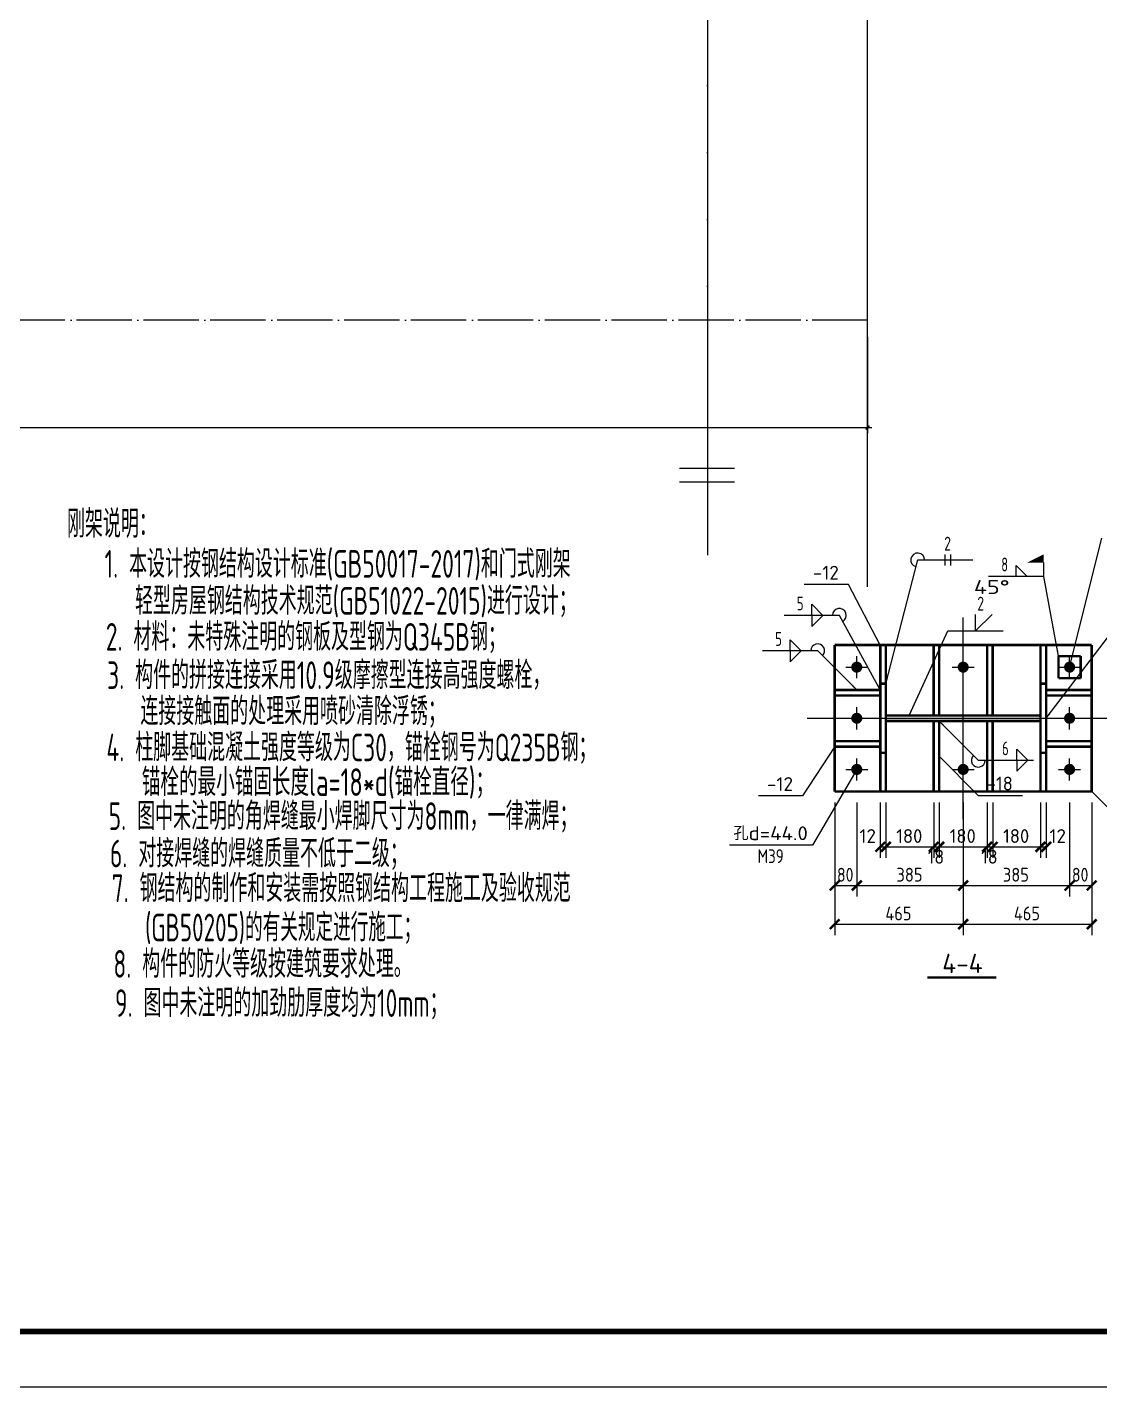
# Model space of a CAD drawing. Extents: x 14207793 to 14719554, y -1675802 to -1228715.
# Drawn here: x 14361255 to 14380660, y -1362692 to -1338099 of the extents above; entities that cross this region are included whole.
import ezdxf
from ezdxf.enums import TextEntityAlignment as Align

# ---------------------------------------------------------------- set-up
doc = ezdxf.new("R2010")
doc.units = 0
doc.header["$LTSCALE"] = 500
doc.header["$MEASUREMENT"] = 0
doc.linetypes.add('DOTE', pattern=[2.42, 2, -0.2, 0.02, -0.2])
doc.layers.get('0').update_dxf_attribs({"linetype": 'CONTINUOUS'})
doc.layers.get('DEFPOINTS').update_dxf_attribs({"color": 140, "linetype": 'CONTINUOUS'})
for name, color, linetype in [('10', 1, 'CONTINUOUS'), ('20', 2, 'CONTINUOUS'), ('AXIS', 3, 'CONTINUOUS'), ('DOTE', 8, 'DOTE'), ('PUB_TITLE', 4, 'CONTINUOUS'), ('SBEAMTAG', 7, 'CONTINUOUS'), ('尺寸标注', 253, 'CONTINUOUS'), ('焊缝标注', 253, 'CONTINUOUS'), ('编号标注', 253, 'CONTINUOUS'), ('螺栓孔标注', 7, 'CONTINUOUS'), ('钢板标注', 253, 'CONTINUOUS')]:
    doc.layers.add(name, color=color, linetype=linetype)
doc.styles.add('DIM_FONT', font='SIMPLEX.shx', dxfattribs={"width": 0.6})
doc.styles.get("Standard").update_dxf_attribs({"font": 'SYSZ.shx', "width": 0.75, "bigfont": 'SYFS.shx'})
doc.styles.add('TSSD_REIN', font='Tssdeng.shx', dxfattribs={"width": 0.65, "bigfont": 'hztxt.shx'})
doc.dimstyles.new('DIMN$0', dxfattribs={"dimtxt": 250, "dimasz": 0.8, "dimexe": 250, "dimexo": 300, "dimgap": 150, "dimtad": 1, "dimdec": 0, "dimzin": 0, "dimdsep": 46, "dimtxsty": 'DIM_FONT', "dimblk": '_DIMX', "dimcen": 0.09, "dimclrt": 7, "dimadec": 0, "dimazin": 0, "dimtfac": 1, "dimtdec": 0, "dimtix": 1, "dimtmove": 2, "dimatfit": 3, "dimldrblk": '_DIMX', "dimfxl": 0, "dimtolj": 1, "dimtzin": 0, "dimarcsym": 0})

# ---------------------------------------------------------------- blocks, each defined once
blk = doc.blocks.new('_DIMX')
blk.add_line((-150, 0), (150, 0))
at = {"const_width": 50}
blk.add_lwpolyline([(-70, -70), (70, 70)], dxfattribs=at)
blk = doc.blocks.new('*D1145')
at = {"layer": 'AXIS', "color": 3, "lineweight": -2}
for p, q in [((14343560, -1343677), (14343560, -1345443)), ((14376458, -1343698), (14376458, -1345443)), ((14343560, -1345343), (14376458, -1345343))]:
    blk.add_line(p, q, dxfattribs=at)
at = {"layer": 'DEFPOINTS', "color": 0}
for p in [(14343560, -1343377), (14376458, -1343398), (14376458, -1345343)]:
    blk.add_point(p, dxfattribs=at)
at = {"layer": 'AXIS', "color": 3, "lineweight": -2, "xscale": 0.5, "yscale": 0.5, "zscale": 0.5, "rotation": 180}
blk.add_blockref('_DIMX', (14343560, -1345343), dxfattribs=at)
at = {"layer": 'AXIS', "color": 3, "lineweight": -2, "xscale": 0.5, "yscale": 0.5, "zscale": 0.5}
blk.add_blockref('_DIMX', (14376458, -1345343), dxfattribs=at)
at = {"layer": 'AXIS', "color": 7, "insert": (14360009, -1345043), "char_height": 300, "attachment_point": 5, "style": 'DIM_FONT'}
blk.add_mtext('\\A1;30000', dxfattribs=at)

msp = doc.modelspace()

# ---------------------------------------------------------------- linework, layer by layer
at = {"color": 3}
for points in [[(14373560, -1323007.5), (14373560, -1347647.5)], [(14373053.39, -1346075), (14374053.39, -1346075)], [(14373053.39, -1346325), (14374053.39, -1346325)]]:
    msp.add_lwpolyline(points, dxfattribs=at)
at = {"layer": '10'}
for p, q in [((14378188.33, -1352425), (14378188.33, -1348775)), ((14376063.33, -1349675), (14376463.33, -1349675)), ((14376263.33, -1349875), (14376263.33, -1349475)), ((14377988.33, -1349675), (14378388.33, -1349675)), ((14378188.33, -1349875), (14378188.33, -1349475)), ((14379913.33, -1349675), (14380313.33, -1349675)), ((14380113.33, -1349875), (14380113.33, -1349475)), ((14376263.33, -1350800), (14376263.33, -1350400)), ((14380113.33, -1350800), (14380113.33, -1350400)), ((14375363.33, -1350600), (14381013.33, -1350600)), ((14376063.33, -1350600), (14376463.33, -1350600)), ((14379913.33, -1350600), (14380313.33, -1350600)), ((14376263.33, -1351725), (14376263.33, -1351325)), ((14378188.33, -1351725), (14378188.33, -1351325)), ((14380113.33, -1351725), (14380113.33, -1351325)), ((14376063.33, -1351525), (14376463.33, -1351525)), ((14377988.33, -1351525), (14378388.33, -1351525)), ((14379913.33, -1351525), (14380313.33, -1351525))]:
    msp.add_line(p, q, dxfattribs=at)
at = {"layer": '10', "const_width": 100}
for points in [[(14376313.33, -1349675, 1), (14376213.33, -1349675, 1), (14376313.33, -1349675, 1)], [(14378238.33, -1349675, 1), (14378138.33, -1349675, 1), (14378238.33, -1349675, 1)], [(14380163.33, -1349675, 1), (14380063.33, -1349675, 1), (14380163.33, -1349675, 1)], [(14376313.33, -1350600, 1), (14376213.33, -1350600, 1), (14376313.33, -1350600, 1)], [(14380163.33, -1350600, 1), (14380063.33, -1350600, 1), (14380163.33, -1350600, 1)], [(14376313.33, -1351525, 1), (14376213.33, -1351525, 1), (14376313.33, -1351525, 1)], [(14378238.33, -1351525, 1), (14378138.33, -1351525, 1), (14378238.33, -1351525, 1)], [(14380163.33, -1351525, 1), (14380063.33, -1351525, 1), (14380163.33, -1351525, 1)]]:
    msp.add_lwpolyline(points, format="xyb", dxfattribs=at)
at = {"layer": '10', "color": 3, "const_width": 45}
for points in [[(14376688.33, -1349975), (14376688.33, -1351225)], [(14376788.33, -1349975), (14376688.33, -1349975)], [(14376788.33, -1351225), (14376788.33, -1349975)], [(14379588.33, -1349975), (14379588.33, -1351225)], [(14379688.33, -1349975), (14379588.33, -1349975)], [(14379688.33, -1351225), (14379688.33, -1349975)], [(14376788.33, -1350550), (14379588.33, -1350550)], [(14376788.33, -1350650), (14379588.33, -1350650)], [(14376688.33, -1351225), (14376788.33, -1351225)], [(14379588.33, -1351225), (14379688.33, -1351225)]]:
    msp.add_lwpolyline(points, dxfattribs=at)
at = {"layer": '10', "const_width": 45}
msp.add_lwpolyline([(14377542.5, -1355287.5), (14378785, -1355287.5)], dxfattribs=at)
at = {"layer": '20', "const_width": 45}
for points in [[(14375863.33, -1349275), (14375863.33, -1351925)], [(14380513.33, -1349275), (14375863.33, -1349275)], [(14376688.33, -1349275), (14376688.33, -1349975)], [(14376788.33, -1349275), (14376688.33, -1349275)], [(14376788.33, -1349975), (14376788.33, -1349275)], [(14377655, -1349275), (14377655, -1350550)], [(14377755, -1349275), (14377655, -1349275)], [(14377755, -1350550), (14377755, -1349275)], [(14378621.67, -1349275), (14378621.67, -1350550)], [(14378721.67, -1349275), (14378621.67, -1349275)], [(14378721.67, -1350550), (14378721.67, -1349275)], [(14379588.33, -1349275), (14379588.33, -1349975)], [(14379688.33, -1349275), (14379588.33, -1349275)], [(14379688.33, -1349975), (14379688.33, -1349275)], [(14380513.33, -1351925), (14380513.33, -1349275)], [(14379913.33, -1349475), (14379913.33, -1349875)], [(14380313.33, -1349475), (14379913.33, -1349475)], [(14380313.33, -1349875), (14380313.33, -1349475)], [(14379913.33, -1349875), (14380313.33, -1349875)], [(14375863.33, -1350087.5), (14375863.33, -1350187.5)], [(14376688.33, -1350087.5), (14375863.33, -1350087.5)], [(14375863.33, -1350187.5), (14376688.33, -1350187.5)], [(14376688.33, -1349975), (14376788.33, -1349975)], [(14376688.33, -1350187.5), (14376688.33, -1350087.5)], [(14379588.33, -1349975), (14379688.33, -1349975)], [(14379688.33, -1350087.5), (14379688.33, -1350187.5)], [(14380513.33, -1350087.5), (14379688.33, -1350087.5)], [(14379688.33, -1350187.5), (14380513.33, -1350187.5)], [(14380513.33, -1350187.5), (14380513.33, -1350087.5)], [(14377655, -1350550), (14377755, -1350550)], [(14377655, -1350650), (14377655, -1351925)], [(14377755, -1350650), (14377655, -1350650)], [(14377755, -1351925), (14377755, -1350650)], [(14378621.67, -1350550), (14378721.67, -1350550)], [(14378621.67, -1350650), (14378621.67, -1351925)], [(14378721.67, -1350650), (14378621.67, -1350650)], [(14378721.67, -1351925), (14378721.67, -1350650)], [(14375863.33, -1351012.5), (14375863.33, -1351112.5)], [(14376688.33, -1351012.5), (14375863.33, -1351012.5)], [(14375863.33, -1351112.5), (14376688.33, -1351112.5)], [(14376688.33, -1351112.5), (14376688.33, -1351012.5)], [(14379688.33, -1351012.5), (14379688.33, -1351112.5)], [(14380513.33, -1351012.5), (14379688.33, -1351012.5)], [(14379688.33, -1351112.5), (14380513.33, -1351112.5)], [(14380513.33, -1351112.5), (14380513.33, -1351012.5)], [(14376688.33, -1351225), (14376688.33, -1351925)], [(14376788.33, -1351225), (14376688.33, -1351225)], [(14376788.33, -1351925), (14376788.33, -1351225)], [(14379588.33, -1351225), (14379588.33, -1351925)], [(14379688.33, -1351225), (14379588.33, -1351225)], [(14379688.33, -1351925), (14379688.33, -1351225)], [(14375863.33, -1351925), (14380513.33, -1351925)], [(14376688.33, -1351925), (14376788.33, -1351925)], [(14377655, -1351925), (14377755, -1351925)], [(14378621.67, -1351925), (14378721.67, -1351925)], [(14379588.33, -1351925), (14379688.33, -1351925)]]:
    msp.add_lwpolyline(points, dxfattribs=at)
at = {"layer": 'AXIS'}
msp.add_lwpolyline([(14376458.39, -1348223.71), (14376458.39, -1335131.08), (14376338.37, -1335096.28), (14376578.41, -1335036.13), (14376458.39, -1335006.21), (14376458.39, -1321777.5)], dxfattribs=at)
at = {"layer": 'DOTE'}
for p, q in [((14373560, -1323536.27), (14373560, -1343697.55)), ((14376458.39, -1343397.55), (14341031.36, -1343397.55))]:
    msp.add_line(p, q, dxfattribs=at)
at = {"layer": 'PUB_TITLE'}
msp.add_lwpolyline([(14334617.5, -1362692.5), (14394017.5, -1362692.5), (14394017.5, -1320692.5), (14334617.5, -1320692.5)], close=True, dxfattribs=at)
at = {"layer": 'PUB_TITLE', "const_width": 100}
msp.add_lwpolyline([(14337117.5, -1361692.5), (14393017.5, -1361692.5), (14393017.5, -1321692.5), (14337117.5, -1321692.5)], close=True, dxfattribs=at)
at = {"layer": '尺寸标注'}
for p, q in [((14375863.33, -1352125), (14375863.33, -1354525)), ((14375863.33, -1352125), (14375863.33, -1353825)), ((14376263.33, -1352125), (14376263.33, -1353825)), ((14376263.33, -1352125), (14376263.33, -1353825)), ((14376688.33, -1352125), (14376688.33, -1353125)), ((14376788.33, -1352125), (14376788.33, -1353125)), ((14376788.33, -1352125), (14376788.33, -1353125)), ((14377655, -1352125), (14377655, -1353125)), ((14377655, -1352125), (14377655, -1353125)), ((14377755, -1352125), (14377755, -1353125)), ((14377755, -1352125), (14377755, -1353125)), ((14378188.33, -1352125), (14378188.33, -1354525)), ((14378188.33, -1352125), (14378188.33, -1354525)), ((14378188.33, -1352125), (14378188.33, -1353825)), ((14378188.33, -1352125), (14378188.33, -1353825)), ((14378621.67, -1352125), (14378621.67, -1353125)), ((14378621.67, -1352125), (14378621.67, -1353125)), ((14378721.67, -1352125), (14378721.67, -1353125)), ((14378721.67, -1352125), (14378721.67, -1353125)), ((14379588.33, -1352125), (14379588.33, -1353125)), ((14379588.33, -1352125), (14379588.33, -1353125)), ((14379688.33, -1352125), (14379688.33, -1353125)), ((14380113.33, -1352125), (14380113.33, -1353825)), ((14380113.33, -1352125), (14380113.33, -1353825)), ((14380513.33, -1352125), (14380513.33, -1354525)), ((14380513.33, -1352125), (14380513.33, -1353825)), ((14376688.33, -1352925), (14376788.33, -1352925)), ((14376788.33, -1352925), (14377655, -1352925)), ((14377655, -1352925), (14377755, -1352925)), ((14377755, -1352925), (14378621.67, -1352925)), ((14378621.67, -1352925), (14378721.67, -1352925)), ((14378721.67, -1352925), (14379588.33, -1352925)), ((14379588.33, -1352925), (14379688.33, -1352925)), ((14375863.33, -1353625), (14376263.33, -1353625)), ((14376263.33, -1353625), (14378188.33, -1353625)), ((14378188.33, -1353625), (14380113.33, -1353625)), ((14380113.33, -1353625), (14380513.33, -1353625)), ((14375863.33, -1354325), (14378188.33, -1354325)), ((14378188.33, -1354325), (14380513.33, -1354325))]:
    msp.add_line(p, q, dxfattribs=at)
at = {"layer": '尺寸标注', "const_width": 45}
for points in [[(14376599.95, -1353013.39), (14376776.72, -1352836.61)], [(14376699.95, -1353013.39), (14376876.72, -1352836.61)], [(14376699.95, -1353013.39), (14376876.72, -1352836.61)], [(14377566.61, -1353013.39), (14377743.39, -1352836.61)], [(14377566.61, -1353013.39), (14377743.39, -1352836.61)], [(14377666.61, -1353013.39), (14377843.39, -1352836.61)], [(14377666.61, -1353013.39), (14377843.39, -1352836.61)], [(14378533.28, -1353013.39), (14378710.05, -1352836.61)], [(14378533.28, -1353013.39), (14378710.05, -1352836.61)], [(14378633.28, -1353013.39), (14378810.05, -1352836.61)], [(14378633.28, -1353013.39), (14378810.05, -1352836.61)], [(14379499.95, -1353013.39), (14379676.72, -1352836.61)], [(14379499.95, -1353013.39), (14379676.72, -1352836.61)], [(14379599.95, -1353013.39), (14379776.72, -1352836.61)], [(14375774.95, -1353713.39), (14375951.72, -1353536.61)], [(14376174.95, -1353713.39), (14376351.72, -1353536.61)], [(14376174.95, -1353713.39), (14376351.72, -1353536.61)], [(14378099.95, -1353713.39), (14378276.72, -1353536.61)], [(14378099.95, -1353713.39), (14378276.72, -1353536.61)], [(14380024.95, -1353713.39), (14380201.72, -1353536.61)], [(14380024.95, -1353713.39), (14380201.72, -1353536.61)], [(14380424.95, -1353713.39), (14380601.72, -1353536.61)], [(14375774.95, -1354413.39), (14375951.72, -1354236.61)], [(14378099.95, -1354413.39), (14378276.72, -1354236.61)], [(14378099.95, -1354413.39), (14378276.72, -1354236.61)], [(14380424.95, -1354413.39), (14380601.72, -1354236.61)]]:
    msp.add_lwpolyline(points, dxfattribs=at)
at = {"layer": '焊缝标注'}
for p, q in [((14377864.76, -1347835.55), (14377864.76, -1347635.55)), ((14377964.76, -1347835.55), (14377964.76, -1347635.55)), ((14376788.33, -1349975), (14377364.76, -1347735.55)), ((14377364.76, -1347735.55), (14378364.76, -1347735.55)), ((14379146.92, -1348033.42), (14379146.92, -1347833.42)), ((14379346.92, -1348033.42), (14379146.92, -1347833.42)), ((14379646.92, -1348033.42), (14379646.92, -1347783.42)), ((14379646.92, -1348033.42), (14378646.92, -1348033.42)), ((14379913.33, -1349475), (14379646.92, -1348033.42)), ((14375447.98, -1348737.75), (14375447.98, -1348537.75)), ((14375647.98, -1348737.75), (14375447.98, -1348537.75)), ((14375947.98, -1348737.75), (14374947.98, -1348737.75)), ((14375447.98, -1348737.75), (14375447.98, -1348937.75)), ((14375647.98, -1348737.75), (14375447.98, -1348937.75)), ((14376688.33, -1350087.5), (14375947.98, -1348737.75)), ((14378413.46, -1349020.8), (14378713.46, -1348720.8)), ((14378413.46, -1349020.8), (14378413.46, -1348720.8)), ((14379688.33, -1350600), (14381109.41, -1348743.45)), ((14375057.07, -1349379.55), (14375057.07, -1349179.55)), ((14375257.07, -1349379.55), (14375057.07, -1349179.55)), ((14377208.34, -1350550), (14377913.46, -1349020.8)), ((14377913.46, -1349020.8), (14378913.46, -1349020.8)), ((14375557.07, -1349379.55), (14374557.07, -1349379.55)), ((14375057.07, -1349379.55), (14375057.07, -1349579.55)), ((14375257.07, -1349379.55), (14375057.07, -1349579.55)), ((14376263.33, -1350087.5), (14375557.07, -1349379.55)), ((14377755, -1350650), (14378460.13, -1351359.07)), ((14378460.13, -1351359.07), (14379460.13, -1351359.07)), ((14379160.13, -1351359.07), (14379160.13, -1351159.07)), ((14379160.13, -1351159.07), (14379360.13, -1351359.07)), ((14379160.13, -1351359.07), (14379160.13, -1351559.07)), ((14379160.13, -1351559.07), (14379360.13, -1351359.07))]:
    msp.add_line(p, q, dxfattribs=at)
for centre, start, end in [((14377364.76, -1347735.55), 0, 255.565711), ((14375947.98, -1348737.75), 298.745329, 180.000005), ((14375557.07, -1349379.55), 314.931548, 180.000005), ((14378460.13, -1351359.07), 134.840326, 0)]:
    msp.add_arc(centre, 125, start, end, dxfattribs=at)
for points in [[(14379646.92, -1347783.42), (14379346.92, -1347783.42), (14379646.92, -1347633.42)], [(14379913.33, -1349475), (14379909.91, -1349373.94), (14379880.41, -1349379.39)], [(14376788.33, -1349975), (14376827.79, -1349881.9), (14376798.73, -1349874.42)], [(14376263.33, -1350087.5), (14376203.33, -1350006.11), (14376182.09, -1350027.3)], [(14376688.33, -1350087.5), (14376653.39, -1349992.61), (14376627.09, -1350007.04)], [(14377208.34, -1350550), (14377263.83, -1350465.47), (14377236.59, -1350452.91)], [(14377755, -1350650), (14377814.88, -1350731.48), (14377836.15, -1350710.33)], [(14379688.33, -1350600), (14379761.03, -1350529.71), (14379737.21, -1350511.48)]]:
    msp.add_solid(points, dxfattribs=at)
at = {"layer": '编号标注', "const_width": 10}
for points in [[(14380118.33, -1349475, 1), (14380108.33, -1349475, 1), (14380118.33, -1349475, 1)], [(14375868.33, -1350600, 1), (14375858.33, -1350600, 1), (14375868.33, -1350600, 1)]]:
    msp.add_lwpolyline(points, format="xyb", dxfattribs=at)
at = {"layer": '螺栓孔标注'}
for p, q in [((14380113.33, -1349675), (14380695.52, -1347342.38)), ((14376263.33, -1351525), (14375463.37, -1352894.68)), ((14375463.37, -1352894.68), (14373963.37, -1352894.68))]:
    msp.add_line(p, q, dxfattribs=at)
at = {"layer": '螺栓孔标注', "const_width": 10}
for points in [[(14380118.33, -1349675, 1), (14380108.33, -1349675, 1), (14380118.33, -1349675, 1)], [(14376268.33, -1351525, 1), (14376258.33, -1351525, 1), (14376268.33, -1351525, 1)]]:
    msp.add_lwpolyline(points, format="xyb", dxfattribs=at)
at = {"layer": '钢板标注'}
for p, q in [((14376111.76, -1348181.87), (14375311.76, -1348181.87)), ((14376688.33, -1349275), (14376111.76, -1348181.87)), ((14375863.33, -1351112.5), (14375282.58, -1352004.56)), ((14377755, -1351287.5), (14378460.13, -1351996.57)), ((14375282.58, -1352004.56), (14374482.58, -1352004.56)), ((14378460.13, -1351996.57), (14379260.13, -1351996.57)), ((14380513.33, -1351925), (14381218.47, -1352634.07))]:
    msp.add_line(p, q, dxfattribs=at)
at = {"layer": '钢板标注', "const_width": 10}
for points in [[(14376693.33, -1349275, 1), (14376683.33, -1349275, 1), (14376693.33, -1349275, 1)], [(14375868.33, -1351112.5, 1), (14375858.33, -1351112.5, 1), (14375868.33, -1351112.5, 1)], [(14377760, -1351287.5, 1), (14377750, -1351287.5, 1), (14377760, -1351287.5, 1)], [(14380518.33, -1351925, 1), (14380508.33, -1351925, 1), (14380518.33, -1351925, 1)]]:
    msp.add_lwpolyline(points, format="xyb", dxfattribs=at)

# ---------------------------------------------------------------- texts
at = {"layer": '10', "width": 0.71705}
msp.add_text('4-4', height=350, dxfattribs=at).set_placement((14377810.33, -1355209.5), (14378539.34, -1355209.5), align=Align.FIT)
at = {"layer": 'SBEAMTAG', "style": 'TSSD_REIN', "width": 0.65}
for s, p in [('刚架说明：', (14361975, -1347332.5)), ('2. 材料：未特殊注明的钢板及型钢为Q345B钢；', (14362677.33, -1349377.09)), ('3. 构件的拼接连接采用10.9级摩擦型连接高强度螺栓，', (14362701.13, -1350070.61)), ('  连接接触面的处理采用喷砂清除浮锈；', (14362909.11, -1350723.81)), ('4. 柱脚基础混凝土强度等级为C30，锚栓钢号为Q235B钢；', (14362688.47, -1351377.33)), ('5. 图中未注明的角焊缝最小焊脚尺寸为8mm，一律满焊；', (14362728.92, -1352620.3)), ('6. 对接焊缝的焊缝质量不低于二级；', (14362752.32, -1353296.29)), ('7. 钢结构的制作和安装需按照钢结构工程施工及验收规范', (14362782.78, -1353925.21)), ('8. 构件的防火等级按建筑要求处理。', (14362814.78, -1355292.24)), ('9. 图中未注明的加劲肋厚度均为10mm；', (14362842.32, -1356001.29))]:
    msp.add_text(s, height=500, dxfattribs=at).set_placement(p)
at = {"layer": 'SBEAMTAG', "color": 6, "style": 'TSSD_REIN', "width": 0.65}
for s, p in [('1. 本设计按钢结构设计标准(GB50017-2017)和门式刚架', (14362654.87, -1348057.27, -3.2)), ('轻型房屋钢结构技术规范(GB51022-2015)进行设计；', (14363206.03, -1348726.08))]:
    msp.add_text(s, height=500, dxfattribs=at).set_placement(p)
at = {"layer": 'SBEAMTAG', "style": 'TSSD_REIN'}
for s, width, p, p2 in [('  锚栓的最小锚固长度la=18*d(锚栓直径)；', 0.648846, (14362920.38, -1352004.85), (14369701.63, -1352004.85)), ('  (GB50205)的有关规定进行施工；', 0.617082, (14363000.38, -1354634.85), (14368381.63, -1354634.85))]:
    msp.add_text(s, height=500, dxfattribs=dict(at, width=width)).set_placement(p, p2, align=Align.FIT)
at = {"layer": '尺寸标注'}
for s, width, p, p2 in [('12', 0.833002, (14376312.08, -1352855), (14376609.58, -1352855)), ('180', 0.793801, (14376976.67, -1352855), (14377449.17, -1352855)), ('180', 0.793801, (14377943.33, -1352855), (14378415.83, -1352855)), ('180', 0.793801, (14378910, -1352855), (14379382.5, -1352855)), ('12', 0.833002, (14379749.58, -1352855), (14380047.08, -1352855)), ('18', 0.833002, (14377547.5, -1353230), (14377845, -1353230)), ('18', 0.833002, (14378514.17, -1353230), (14378811.67, -1353230)), ('80', 0.735002, (14375905.83, -1353555), (14376203.33, -1353555)), ('385', 0.735001, (14376980.83, -1353555), (14377453.33, -1353555)), ('385', 0.735001, (14378905.83, -1353555), (14379378.33, -1353555)), ('80', 0.735002, (14380155.83, -1353555), (14380453.33, -1353555)), ('465', 0.735001, (14376780.83, -1354255), (14377253.33, -1354255)), ('465', 0.735001, (14379105.83, -1354255), (14379578.33, -1354255))]:
    msp.add_text(s, height=250, dxfattribs=dict(at, width=width)).set_placement(p, p2, align=Align.FIT)
at = {"layer": '焊缝标注'}
for s, width, p, p2 in [('2', 0.734985, (14377844.76, -1347565.55), (14377967.26, -1347565.55)), ('8', 0.734985, (14378876.92, -1347943.42), (14378999.42, -1347943.42)), ('45°', 1.030115, (14378380.96, -1348350.8), (14379028.46, -1348350.8)), ('5', 0.735004, (14375177.98, -1348647.75), (14375300.48, -1348647.75)), ('2', 0.735004, (14378443.46, -1348650.8), (14378565.96, -1348650.8)), ('5', 0.734985, (14374787.07, -1349289.55), (14374909.57, -1349289.55)), ('6', 0.791542, (14378890.13, -1351269.08), (14379012.64, -1351269.08))]:
    msp.add_text(s, height=250, dxfattribs=dict(at, width=width)).set_placement(p, p2, align=Align.FIT)
at = {"layer": '螺栓孔标注'}
for s, width, p, p2 in [('孔d=44.0', 0.842188, (14374030.87, -1352804.68), (14375378.37, -1352804.68)), ('M39', 0.696317, (14374468.37, -1353219.68), (14374940.87, -1353219.68))]:
    msp.add_text(s, height=250, dxfattribs=dict(at, width=width)).set_placement(p, p2, align=Align.FIT)
at = {"layer": '钢板标注', "width": 0.708751}
for s, p, p2 in [('-12', (14375466.76, -1348091.87), (14375939.26, -1348091.87)), ('-12', (14374637.58, -1351914.56), (14375110.08, -1351914.56)), ('-18', (14378615.13, -1351906.58), (14379087.64, -1351906.58))]:
    msp.add_text(s, height=250, dxfattribs=at).set_placement(p, p2, align=Align.FIT)

# ---------------------------------------------------------------- dimensions: what is measured, and where the dimension line sits
at = {"layer": 'AXIS'}
dim = msp.add_linear_dim(base=(14376458.39, -1345342.91), p1=(14343560, -1343376.66), p2=(14376458.39, -1343397.55), text='30000', dimstyle='DIMN$0', override={"dimtxt": 300, "dimasz": 0.5, "dimexe": 100, "dimdle": 0.6, "dimclrd": 3, "dimclre": 3, "dimtfac": 3.036}, dxfattribs=at)
dim.commit()
dim.dimension.update_dxf_attribs({"geometry": '*D1145', "text_midpoint": (14360009.19, -1345042.91)})

doc.saveas('drawing.dxf')
